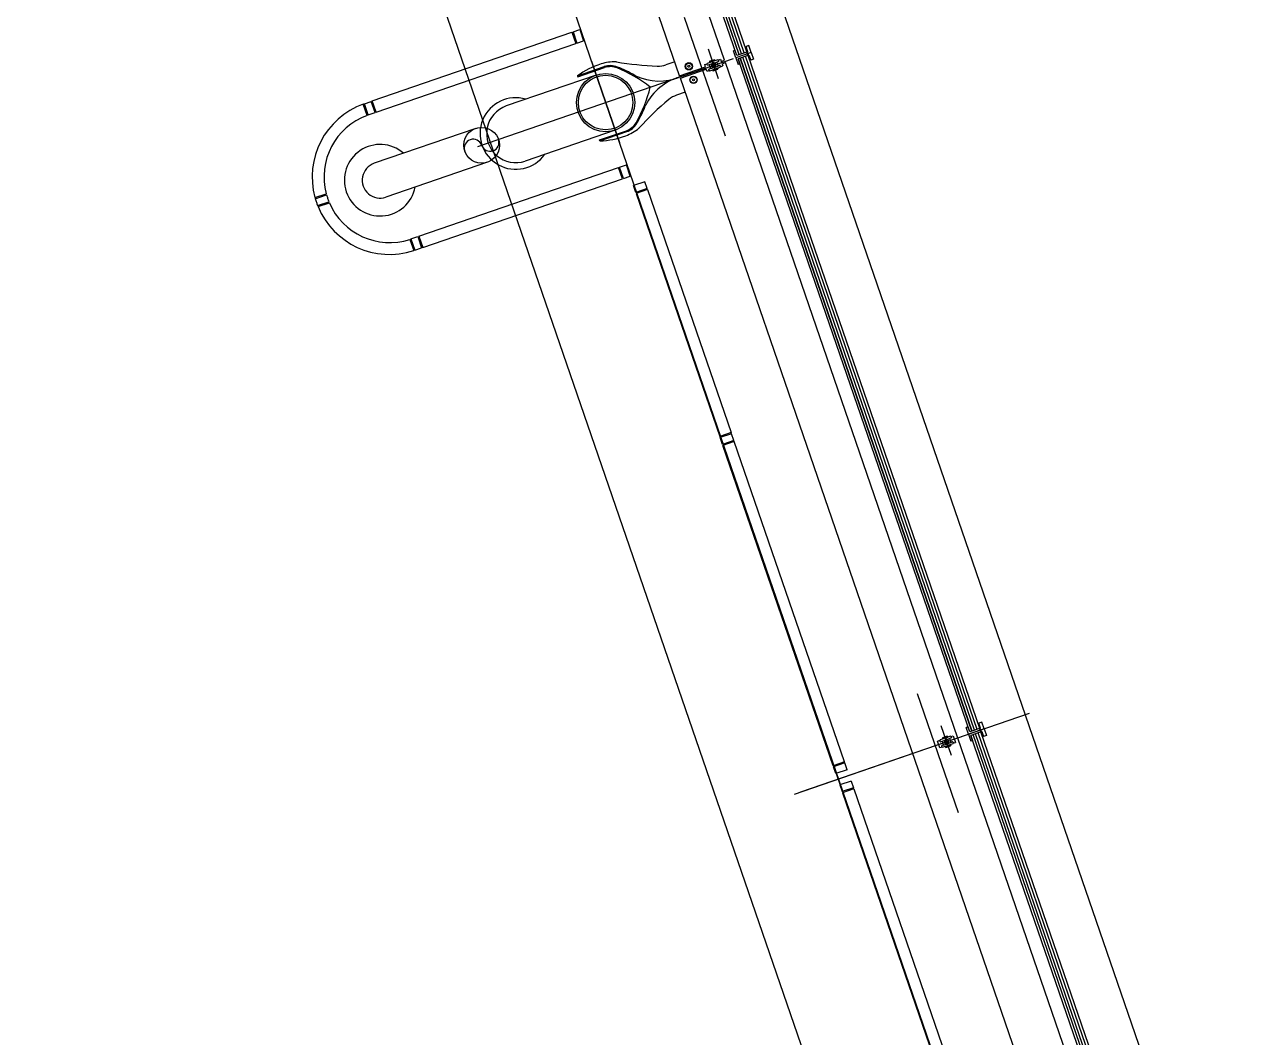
# Model space of a CAD drawing. Extents: x 809434 to 809707, y 818708 to 819364.
# Drawn here: x 809690.11 to 809695.28, y 818738.59 to 818742.84 of the extents above; entities that cross this region are included whole.
import ezdxf

# ---------------------------------------------------------------- set-up
doc = ezdxf.new("R2010")
doc.units = 0
for name, color, linetype in [('Level 2', 7, 'Continuous'), ('MAJ630__', 7, 'Continuous'), ('MAJ640__', 7, 'Continuous'), ('MAJ640__1', 7, 'Continuous'), ('MMH294_S', 7, 'Continuous')]:
    doc.layers.add(name, color=color, linetype=linetype)

msp = doc.modelspace()

# ---------------------------------------------------------------- linework, layer by layer
at = {"layer": 'Level 2'}
for p, q in [((809692.002, 818742.4035), (809691.5763, 818742.2569)), ((809692.0509, 818742.2617), (809691.6251, 818742.1151))]:
    msp.add_line(p, q, dxfattribs=at)
msp.add_circle((809692.0264, 818742.3326), 0.075, dxfattribs=at)
for centre, radius, start, end in [((809691.6007, 818742.186), 0.15, 49, 349), ((809691.991, 818742.3204), 0.0375, 19, 199), ((809692.0619, 818742.3448), 0.0375, 199, 19), ((809691.6007, 818742.186), 0.075, 108.9996, 289.0005)]:
    msp.add_arc(centre, radius, start, end, dxfattribs=at)
at = {"layer": 'MAJ630__'}
for p, q in [((809695.2847, 818737.1087), (809691.3778, 818748.455)), ((809692.8568, 818742.6238), (809690.9051, 818748.2922)), ((809693.1397, 818742.7238), (809692.1679, 818745.5462)), ((809693.0972, 818742.7092), (809692.1253, 818745.5316)), ((809693.148, 818742.7505), (809693.1357, 818742.7463)), ((809693.1578, 818742.7221), (809693.148, 818742.7505)), ((809693.0898, 818742.7305), (809693.0825, 818742.7279)), ((809693.0923, 818742.6996), (809693.0825, 818742.7279)), ((809693.0972, 818742.7092), (809693.0898, 818742.7305)), ((809693.1578, 818742.7221), (809693.0923, 818742.6996)), ((809693.1578, 818742.7221), (809693.0923, 818742.6996)), ((809693.0923, 818742.6996), (809693.102, 818742.6712)), ((809693.1431, 818742.725), (809693.0972, 818742.7092)), ((809693.1479, 818742.7108), (809693.102, 818742.695)), ((809693.1431, 818742.725), (809693.1357, 818742.7463)), ((809694.1164, 818739.8873), (809693.1447, 818742.7093)), ((809693.1479, 818742.7108), (809693.1553, 818742.6895)), ((809693.1578, 818742.7221), (809693.1676, 818742.6938)), ((809694.0739, 818739.8726), (809693.102, 818742.695)), ((809693.102, 818742.695), (809693.1094, 818742.6737)), ((809693.1094, 818742.6737), (809693.102, 818742.6712)), ((809693.1676, 818742.6938), (809693.1553, 818742.6895)), ((809692.5067, 818742.6272), (809692.13, 818742.4975)), ((809694.8119, 818736.946), (809692.8601, 818742.6143)), ((809692.5863, 818742.396), (809692.2096, 818742.2663)), ((809694.1247, 818739.9139), (809694.1124, 818739.9097)), ((809694.1198, 818739.8884), (809694.1124, 818739.9097)), ((809694.1345, 818739.8856), (809694.1247, 818739.9139)), ((809694.0665, 818739.8939), (809694.0592, 818739.8914)), ((809694.069, 818739.863), (809694.0592, 818739.8914)), ((809694.0739, 818739.8726), (809694.0665, 818739.8939)), ((809694.1345, 818739.8856), (809694.069, 818739.863)), ((809694.1345, 818739.8856), (809694.069, 818739.863)), ((809694.069, 818739.863), (809694.0788, 818739.8346)), ((809694.1198, 818739.8884), (809694.0739, 818739.8726)), ((809694.1246, 818739.8742), (809694.0788, 818739.8584)), ((809695.0506, 818737.0361), (809694.0788, 818739.8584)), ((809694.0788, 818739.8584), (809694.0861, 818739.8372)), ((809695.0931, 818737.0507), (809694.1213, 818739.8731)), ((809694.1246, 818739.8742), (809694.132, 818739.853)), ((809694.1443, 818739.8572), (809694.132, 818739.853)), ((809694.1345, 818739.8856), (809694.1443, 818739.8572)), ((809694.0861, 818739.8372), (809694.0788, 818739.8346))]:
    msp.add_line(p, q, dxfattribs=at)
for points in [[(809692.4284, 818742.6234), (809692.4298, 818742.6194), (809692.5426, 818742.6582)], [(809692.8365, 818742.6829), (809692.7997, 818742.6702)], [(809692.8805, 818742.5553), (809692.8436, 818742.5426)], [(809692.5222, 818742.3509), (809692.5209, 818742.3549), (809692.6337, 818742.3937)]]:
    msp.add_lwpolyline(points, dxfattribs=at)
for radius in [0.1223, 0.1143]:
    msp.add_circle((809692.5465, 818742.5116), radius, dxfattribs=at)
for centre, radius, start, end in [((809692.6285, 818742.3494), 0.3393, 107.2939, 126.1393), ((809692.583, 818742.5101), 0.1724, 87.6039, 108.7249), ((809692.567, 818742.5873), 0.075, 68.0376, 109), ((809692.5893, 818742.6623), 0.02, 80.5742, 87.6039), ((809692.8121, 818744.0042), 1.3402, 260.5742, 267.9216), ((809692.3846, 818742.1349), 0.5628, 51.6321, 68.0376), ((809692.7671, 818742.7648), 0.1, 267.9216, 289), ((809692.1869, 818742.7088), 0.5628, 329.9624, 346.3679), ((809692.8762, 818742.448), 0.1, 109, 130.0784), ((809692.1698, 818742.3819), 0.15, 73.5874, 324.4126), ((809692.1698, 818742.3819), 0.1223, 108.9976, 289.0023), ((809693.6747, 818741.4991), 1.3402, 130.0784, 137.4258), ((809692.5743, 818742.5353), 0.1724, 289.2751, 310.3961), ((809692.6092, 818742.4646), 0.075, 289, 329.9624), ((809692.673, 818742.4193), 0.02, 310.3961, 317.4258), ((809692.5112, 818742.69), 0.3393, 271.8607, 290.7061)]:
    msp.add_arc(centre, radius, start, end, dxfattribs=at)
at = {"layer": 'MAJ640__'}
for p, q in [((809693.0459, 818742.6889), (809691.0942, 818748.3573)), ((809693.1281, 818742.7199), (809692.1563, 818745.5422)), ((809693.1066, 818742.7124), (809692.1348, 818745.5348)), ((809693.1073, 818742.7127), (809692.1355, 818745.5351)), ((809693.1168, 818742.7159), (809692.145, 818745.5383)), ((809694.0833, 818739.8759), (809693.1115, 818742.6983)), ((809694.084, 818739.8761), (809693.1122, 818742.6985)), ((809694.0935, 818739.8794), (809693.1217, 818742.7018)), ((809694.1048, 818739.8833), (809693.133, 818742.7057)), ((809692.8568, 818742.6238), (809692.9656, 818742.6612)), ((809692.8601, 818742.6143), (809692.9688, 818742.6518)), ((809692.9623, 818742.6707), (809692.9727, 818742.6743)), ((809692.9656, 818742.6612), (809692.9623, 818742.6707)), ((809692.9721, 818742.6423), (809692.9688, 818742.6518)), ((809692.9825, 818742.6459), (809692.9721, 818742.6423)), ((809693.017, 818742.6908), (809692.973, 818742.6757)), ((809692.9744, 818742.6682), (809692.982, 818742.6708)), ((809692.9877, 818742.6543), (809692.9801, 818742.6517)), ((809692.9821, 818742.6709), (809693.0129, 818742.6815)), ((809692.9828, 818742.6833), (809693.0046, 818742.6908)), ((809692.9834, 818742.6846), (809692.9828, 818742.6833)), ((809692.9828, 818742.6833), (809692.9838, 818742.6805)), ((809693.0033, 818742.6914), (809692.9834, 818742.6846)), ((809692.9838, 818742.6805), (809693.0055, 818742.6879)), ((809692.9862, 818742.6813), (809692.9858, 818742.6806)), ((809692.986, 818742.6802), (809692.9858, 818742.6806)), ((809692.9878, 818742.6543), (809693.0186, 818742.6649)), ((809693.0168, 818742.6553), (809692.995, 818742.6478)), ((809692.995, 818742.6478), (809692.996, 818742.645)), ((809693.0177, 818742.6525), (809692.996, 818742.645)), ((809692.9973, 818742.6444), (809692.996, 818742.645)), ((809692.9969, 818742.6485), (809692.9966, 818742.6494)), ((809692.9973, 818742.6444), (809693.0171, 818742.6512)), ((809693.0032, 818742.6871), (809693.0038, 818742.6868)), ((809693.0033, 818742.6914), (809693.0046, 818742.6908)), ((809693.004, 818742.6863), (809693.0038, 818742.6868)), ((809693.0046, 818742.6908), (809693.0055, 818742.6879)), ((809693.0205, 818742.6841), (809693.0129, 818742.6815)), ((809693.0149, 818742.6547), (809693.0145, 818742.6556)), ((809693.0168, 818742.6553), (809693.0177, 818742.6525)), ((809693.0171, 818742.6512), (809693.0177, 818742.6525)), ((809693.0181, 818742.6899), (809693.0285, 818742.6935)), ((809693.0278, 818742.6615), (809693.0382, 818742.6651)), ((809693.0285, 818742.6935), (809693.0317, 818742.684)), ((809693.0317, 818742.684), (809693.0459, 818742.6889)), ((809693.035, 818742.6746), (809693.0492, 818742.6794)), ((809693.035, 818742.6746), (809693.0382, 818742.6651)), ((809695.001, 818737.0111), (809693.0492, 818742.6794)), ((809693.9937, 818739.8543), (809693.9497, 818739.8391)), ((809693.9595, 818739.8467), (809693.9813, 818739.8542)), ((809693.98, 818739.8548), (809693.9601, 818739.848)), ((809693.9605, 818739.8439), (809693.9822, 818739.8514)), ((809693.9799, 818739.8506), (809693.9805, 818739.8503)), ((809693.98, 818739.8548), (809693.9813, 818739.8542)), ((809693.9807, 818739.8498), (809693.9805, 818739.8503)), ((809693.9813, 818739.8542), (809693.9822, 818739.8514)), ((809693.9948, 818739.8533), (809694.0052, 818739.8569)), ((809694.0052, 818739.8569), (809694.0149, 818739.8285)), ((809695.06, 818737.0393), (809694.0882, 818739.8617)), ((809695.0607, 818737.0396), (809694.0889, 818739.8619)), ((809695.0702, 818737.0428), (809694.0984, 818739.8652)), ((809695.0815, 818737.0467), (809694.1097, 818739.8691)), ((809693.939, 818739.8341), (809693.9494, 818739.8377)), ((809693.9488, 818739.8058), (809693.939, 818739.8341)), ((809693.9592, 818739.8093), (809693.9488, 818739.8058)), ((809693.9511, 818739.8317), (809693.9587, 818739.8343)), ((809693.9644, 818739.8177), (809693.9568, 818739.8151)), ((809693.9588, 818739.8343), (809693.9896, 818739.8449)), ((809693.9601, 818739.848), (809693.9595, 818739.8467)), ((809693.9595, 818739.8467), (809693.9605, 818739.8439)), ((809693.9629, 818739.8447), (809693.9625, 818739.8441)), ((809693.9627, 818739.8436), (809693.9625, 818739.8441)), ((809693.9645, 818739.8178), (809693.9953, 818739.8284)), ((809693.9935, 818739.8188), (809693.9717, 818739.8113)), ((809693.9717, 818739.8113), (809693.9727, 818739.8084)), ((809693.9944, 818739.8159), (809693.9727, 818739.8084)), ((809693.974, 818739.8078), (809693.9727, 818739.8084)), ((809693.9736, 818739.8119), (809693.9733, 818739.8129)), ((809693.974, 818739.8078), (809693.9938, 818739.8147)), ((809693.9972, 818739.8476), (809693.9896, 818739.8449)), ((809693.9916, 818739.8181), (809693.9913, 818739.8191)), ((809693.9935, 818739.8188), (809693.9944, 818739.8159)), ((809693.9938, 818739.8147), (809693.9944, 818739.8159)), ((809694.0045, 818739.825), (809694.0149, 818739.8285))]:
    msp.add_line(p, q, dxfattribs=at)
for points in [[(809692.4284, 818742.6234), (809692.5412, 818742.6622)], [(809692.9836, 818742.645), (809693.0276, 818742.6601)], [(809692.5222, 818742.3509), (809692.635, 818742.3897)], [(809693.9603, 818739.8084), (809694.0043, 818739.8235)]]:
    msp.add_lwpolyline(points, dxfattribs=at)
for centre, radius in [((809692.896, 818742.6637), 0.0155), ((809692.896, 818742.6637), 0.0135), ((809692.896, 818742.6637), 0.0042), ((809693.0003, 818742.6679), 0.006), ((809692.9155, 818742.607), 0.0155), ((809692.9155, 818742.607), 0.0135), ((809692.9155, 818742.607), 0.0042), ((809693.977, 818739.8313), 0.006)]:
    msp.add_circle(centre, radius, dxfattribs=at)
for centre, radius, start, end in [((809692.567, 818742.5873), 0.0792, 68.0376, 109), ((809692.3846, 818742.1349), 0.567, 59.8959, 68.0376), ((809693.0003, 818742.6679), 0.0095, 146.6949, 251.3051), ((809693.0003, 818742.6679), 0.0109, 101.1265, 116.8735), ((809693.0003, 818742.6679), 0.0109, 281.1265, 296.8735), ((809693.0003, 818742.6679), 0.0095, 325.1826, 72.8174), ((809692.679, 818742.6428), 0.02, 239.8959, 251.3246), ((809692.7709, 818742.8325), 0.2307, 244.7688, 292.3227), ((809692.9209, 818742.397), 0.2307, 105.6773, 153.2312), ((809692.9209, 818742.397), 0.2307, 105.6773, 112.3227), ((809692.7709, 818742.8325), 0.2307, 285.6773, 292.3227), ((809692.1869, 818742.7088), 0.567, 329.9624, 338.1041), ((809692.7316, 818742.4899), 0.02, 146.6754, 158.1041), ((809692.6092, 818742.4646), 0.0792, 289, 329.9624), ((809693.977, 818739.8313), 0.0095, 146.6949, 251.3051), ((809693.977, 818739.8313), 0.0109, 101.1265, 116.8735), ((809693.977, 818739.8313), 0.0109, 281.1265, 296.8735), ((809693.977, 818739.8313), 0.0095, 325.1826, 72.8174)]:
    msp.add_arc(centre, radius, start, end, dxfattribs=at)
for points, degree in [([(809692.9727, 818742.675), (809692.9727, 818742.675), (809692.9727, 818742.6751), (809692.9727, 818742.6752), (809692.9727, 818742.6752), (809692.9728, 818742.6753), (809692.9728, 818742.6753), (809692.9728, 818742.6754), (809692.9728, 818742.6754), (809692.9728, 818742.6755), (809692.9728, 818742.6755), (809692.9729, 818742.6756), (809692.9729, 818742.6756), (809692.9729, 818742.6757), (809692.973, 818742.6757), (809692.973, 818742.6757)], 3), ([(809692.9735, 818742.6688), (809692.9734, 818742.6691), (809692.9734, 818742.6695), (809692.9732, 818742.6703), (809692.973, 818742.6709), (809692.9729, 818742.672), (809692.9728, 818742.6726), (809692.9727, 818742.6737), (809692.9727, 818742.6743), (809692.9727, 818742.675)], 3), ([(809692.9735, 818742.6688), (809692.9735, 818742.6688), (809692.9736, 818742.6687), (809692.9736, 818742.6687), (809692.9736, 818742.6687), (809692.9736, 818742.6686), (809692.9736, 818742.6686), (809692.9736, 818742.6686)], 3), ([(809692.9744, 818742.6682), (809692.9744, 818742.6682), (809692.9744, 818742.6682), (809692.9743, 818742.6682), (809692.9743, 818742.6682), (809692.9742, 818742.6682), (809692.9742, 818742.6682), (809692.974, 818742.6682), (809692.974, 818742.6682), (809692.9738, 818742.6683), (809692.9738, 818742.6683), (809692.9737, 818742.6685), (809692.9736, 818742.6685), (809692.9736, 818742.6686)], 3), ([(809692.9797, 818742.6509), (809692.9797, 818742.6509), (809692.9797, 818742.651), (809692.9797, 818742.6511), (809692.9797, 818742.6512), (809692.9797, 818742.6513), (809692.9797, 818742.6514), (809692.9798, 818742.6515), (809692.9798, 818742.6515), (809692.9799, 818742.6516), (809692.98, 818742.6517), (809692.9801, 818742.6517), (809692.9801, 818742.6517), (809692.9801, 818742.6517)], 3), ([(809692.9797, 818742.6509), (809692.9797, 818742.6509), (809692.9797, 818742.6509), (809692.9797, 818742.6508), (809692.9797, 818742.6508), (809692.9797, 818742.6508), (809692.9798, 818742.6507), (809692.9798, 818742.6507)], 3), ([(809692.9829, 818742.6454), (809692.9825, 818742.6458), (809692.9822, 818742.6463), (809692.9815, 818742.6473), (809692.9812, 818742.6478), (809692.9807, 818742.6488), (809692.9804, 818742.6493), (809692.98, 818742.6501), (809692.9799, 818742.6504), (809692.9798, 818742.6507)], 3), ([(809692.982, 818742.6708), (809692.982, 818742.6709), (809692.9821, 818742.6709), (809692.9821, 818742.6709)], 2), ([(809692.982, 818742.6708), (809692.982, 818742.6708), (809692.982, 818742.6708), (809692.982, 818742.6707), (809692.9821, 818742.6705), (809692.9822, 818742.6699), (809692.9823, 818742.6695), (809692.9825, 818742.6682), (809692.9826, 818742.6672), (809692.983, 818742.665), (809692.9833, 818742.6638), (809692.9841, 818742.6614), (809692.9846, 818742.6603), (809692.9855, 818742.6583), (809692.9861, 818742.6573), (809692.9868, 818742.656), (809692.9871, 818742.6555), (809692.9874, 818742.6549), (809692.9875, 818742.6547), (809692.9876, 818742.6544), (809692.9876, 818742.6543), (809692.9877, 818742.6543)], 3), ([(809692.9836, 818742.645), (809692.9835, 818742.6449), (809692.9835, 818742.6449), (809692.9834, 818742.645), (809692.9834, 818742.645), (809692.9833, 818742.645), (809692.9833, 818742.645), (809692.9832, 818742.6451), (809692.9832, 818742.6451), (809692.9831, 818742.6451), (809692.9831, 818742.6451), (809692.9831, 818742.6452), (809692.983, 818742.6452), (809692.983, 818742.6453), (809692.9829, 818742.6453), (809692.9829, 818742.6454)], 3), ([(809692.9878, 818742.6543), (809692.9878, 818742.6543), (809692.9877, 818742.6543), (809692.9877, 818742.6543)], 2), ([(809692.9878, 818742.6543), (809692.9878, 818742.6543), (809692.9877, 818742.6543), (809692.9877, 818742.6543)], 2), ([(809692.9932, 818742.6744), (809692.9932, 818742.6744), (809692.9932, 818742.6744), (809692.9931, 818742.6743), (809692.9931, 818742.6742), (809692.9929, 818742.674), (809692.9928, 818742.6738), (809692.9926, 818742.6735), (809692.9924, 818742.6733), (809692.9923, 818742.6731)], 3), ([(809692.9953, 818742.6777), (809692.9942, 818742.6759), (809692.9932, 818742.6744)], 2), ([(809692.9972, 818742.6589), (809692.9974, 818742.6588), (809692.9976, 818742.6588), (809692.998, 818742.6586), (809692.9982, 818742.6586), (809692.9985, 818742.6585), (809692.9986, 818742.6584), (809692.9987, 818742.6584), (809692.9987, 818742.6584), (809692.9987, 818742.6584)], 3), ([(809693.0018, 818742.6774), (809693.0001, 818742.678), (809692.9982, 818742.6786)], 2), ([(809692.9987, 818742.6584), (809693.0004, 818742.6578), (809693.0024, 818742.6571)], 2), ([(809693.0033, 818742.6769), (809693.0031, 818742.677), (809693.0029, 818742.677), (809693.0025, 818742.6772), (809693.0023, 818742.6772), (809693.0021, 818742.6773), (809693.002, 818742.6773), (809693.0019, 818742.6774), (809693.0019, 818742.6774), (809693.0018, 818742.6774)], 3), ([(809693.0052, 818742.6581), (809693.0064, 818742.6599), (809693.0074, 818742.6614)], 2), ([(809693.0074, 818742.6614), (809693.0074, 818742.6614), (809693.0074, 818742.6614), (809693.0074, 818742.6615), (809693.0075, 818742.6616), (809693.0076, 818742.6618), (809693.0078, 818742.662), (809693.008, 818742.6623), (809693.0081, 818742.6625), (809693.0082, 818742.6627)], 3), ([(809693.0186, 818742.6649), (809693.0186, 818742.665), (809693.0186, 818742.665), (809693.0185, 818742.6651), (809693.0185, 818742.6653), (809693.0183, 818742.6659), (809693.0183, 818742.6663), (809693.0181, 818742.6675), (809693.018, 818742.6686), (809693.0175, 818742.6708), (809693.0172, 818742.672), (809693.0165, 818742.6743), (809693.016, 818742.6754), (809693.015, 818742.6775), (809693.0145, 818742.6785), (809693.0137, 818742.6798), (809693.0135, 818742.6802), (809693.0131, 818742.6809), (809693.013, 818742.6811), (809693.0129, 818742.6814), (809693.0129, 818742.6814), (809693.0129, 818742.6815)], 3), ([(809693.017, 818742.6908), (809693.017, 818742.6908), (809693.017, 818742.6908), (809693.0171, 818742.6908), (809693.0172, 818742.6908), (809693.0172, 818742.6908), (809693.0173, 818742.6908), (809693.0173, 818742.6907), (809693.0174, 818742.6907), (809693.0174, 818742.6907), (809693.0174, 818742.6907), (809693.0175, 818742.6906), (809693.0175, 818742.6906), (809693.0176, 818742.6905), (809693.0176, 818742.6905), (809693.0177, 818742.6904)], 3), ([(809693.0177, 818742.6904), (809693.018, 818742.6899), (809693.0184, 818742.6895), (809693.019, 818742.6885), (809693.0193, 818742.688), (809693.0199, 818742.687), (809693.0202, 818742.6865), (809693.0205, 818742.6857), (809693.0207, 818742.6854), (809693.0208, 818742.6851)], 3), ([(809693.0262, 818742.6676), (809693.0255, 818742.6673), (809693.0249, 818742.6671), (809693.0233, 818742.6666), (809693.0224, 818742.6662), (809693.0208, 818742.6657), (809693.0202, 818742.6655), (809693.0193, 818742.6652), (809693.0189, 818742.6651), (809693.0186, 818742.6649)], 3), ([(809693.0262, 818742.6676), (809693.0253, 818742.6673), (809693.0244, 818742.667), (809693.0236, 818742.6667), (809693.0223, 818742.6662), (809693.021, 818742.6658), (809693.0197, 818742.6653), (809693.0194, 818742.6652), (809693.019, 818742.6651), (809693.0186, 818742.6649)], 3), ([(809693.0209, 818742.6849), (809693.0209, 818742.6848), (809693.0209, 818742.6848), (809693.0209, 818742.6847), (809693.0209, 818742.6846), (809693.0209, 818742.6845), (809693.0208, 818742.6844), (809693.0208, 818742.6843), (809693.0207, 818742.6842), (809693.0206, 818742.6842), (809693.0205, 818742.6841), (809693.0205, 818742.6841), (809693.0205, 818742.6841), (809693.0205, 818742.6841)], 3), ([(809693.0209, 818742.6849), (809693.0209, 818742.6849), (809693.0208, 818742.6849), (809693.0208, 818742.6849), (809693.0208, 818742.685), (809693.0208, 818742.685), (809693.0208, 818742.685), (809693.0208, 818742.6851)], 3), ([(809693.0262, 818742.6676), (809693.0262, 818742.6676), (809693.0262, 818742.6676), (809693.0262, 818742.6676), (809693.0263, 818742.6676), (809693.0263, 818742.6676), (809693.0264, 818742.6676), (809693.0265, 818742.6676), (809693.0266, 818742.6676), (809693.0267, 818742.6675), (809693.0268, 818742.6674), (809693.0269, 818742.6673), (809693.0269, 818742.6673), (809693.0269, 818742.6672)], 3), ([(809693.027, 818742.667), (809693.027, 818742.667), (809693.027, 818742.667), (809693.027, 818742.6671), (809693.027, 818742.6671), (809693.027, 818742.6672), (809693.027, 818742.6672), (809693.0269, 818742.6672)], 3), ([(809693.027, 818742.667), (809693.0271, 818742.6667), (809693.0272, 818742.6663), (809693.0274, 818742.6655), (809693.0275, 818742.6649), (809693.0277, 818742.6638), (809693.0277, 818742.6632), (809693.0278, 818742.6621), (809693.0278, 818742.6614), (809693.0278, 818742.6608)], 3), ([(809693.0278, 818742.6608), (809693.0278, 818742.6608), (809693.0278, 818742.6607), (809693.0278, 818742.6606), (809693.0278, 818742.6606), (809693.0278, 818742.6605), (809693.0278, 818742.6605), (809693.0278, 818742.6604), (809693.0278, 818742.6604), (809693.0277, 818742.6603), (809693.0277, 818742.6603), (809693.0277, 818742.6602), (809693.0277, 818742.6602), (809693.0276, 818742.6601), (809693.0276, 818742.6601), (809693.0276, 818742.6601)], 3), ([(809693.9937, 818739.8543), (809693.9937, 818739.8543), (809693.9937, 818739.8543), (809693.9938, 818739.8543), (809693.9939, 818739.8543), (809693.9939, 818739.8542), (809693.994, 818739.8542), (809693.994, 818739.8542), (809693.9941, 818739.8542), (809693.9941, 818739.8541), (809693.9941, 818739.8541), (809693.9942, 818739.854), (809693.9942, 818739.854), (809693.9943, 818739.8539), (809693.9943, 818739.8539), (809693.9944, 818739.8539)], 3), ([(809693.9944, 818739.8539), (809693.9947, 818739.8534), (809693.9951, 818739.8529), (809693.9958, 818739.8519), (809693.9961, 818739.8514), (809693.9966, 818739.8504), (809693.9969, 818739.85), (809693.9972, 818739.8491), (809693.9974, 818739.8488), (809693.9975, 818739.8485)], 3), ([(809693.9494, 818739.8384), (809693.9494, 818739.8385), (809693.9494, 818739.8385), (809693.9494, 818739.8386), (809693.9494, 818739.8387), (809693.9495, 818739.8387), (809693.9495, 818739.8388), (809693.9495, 818739.8388), (809693.9495, 818739.8389), (809693.9495, 818739.8389), (809693.9495, 818739.839), (809693.9496, 818739.839), (809693.9496, 818739.8391), (809693.9496, 818739.8391), (809693.9497, 818739.8391), (809693.9497, 818739.8391)], 3), ([(809693.9502, 818739.8322), (809693.9501, 818739.8326), (809693.9501, 818739.8329), (809693.9499, 818739.8338), (809693.9498, 818739.8343), (809693.9496, 818739.8354), (809693.9495, 818739.836), (809693.9494, 818739.8372), (809693.9494, 818739.8378), (809693.9494, 818739.8384)], 3), ([(809693.9502, 818739.8322), (809693.9503, 818739.8322), (809693.9503, 818739.8322), (809693.9503, 818739.8321), (809693.9503, 818739.8321), (809693.9503, 818739.8321), (809693.9503, 818739.8321), (809693.9503, 818739.832)], 3), ([(809693.9511, 818739.8317), (809693.9511, 818739.8317), (809693.9511, 818739.8317), (809693.951, 818739.8317), (809693.951, 818739.8316), (809693.9509, 818739.8316), (809693.9509, 818739.8316), (809693.9508, 818739.8316), (809693.9507, 818739.8317), (809693.9505, 818739.8317), (809693.9505, 818739.8318), (809693.9504, 818739.8319), (809693.9503, 818739.832), (809693.9503, 818739.832)], 3), ([(809693.9564, 818739.8144), (809693.9564, 818739.8144), (809693.9564, 818739.8144), (809693.9564, 818739.8145), (809693.9564, 818739.8146), (809693.9564, 818739.8148), (809693.9564, 818739.8148), (809693.9565, 818739.8149), (809693.9565, 818739.815), (809693.9567, 818739.8151), (809693.9567, 818739.8151), (809693.9568, 818739.8151), (809693.9568, 818739.8151), (809693.9568, 818739.8151)], 3), ([(809693.9564, 818739.8144), (809693.9564, 818739.8143), (809693.9564, 818739.8143), (809693.9564, 818739.8143), (809693.9564, 818739.8143), (809693.9564, 818739.8142), (809693.9565, 818739.8142), (809693.9565, 818739.8142)], 3), ([(809693.9596, 818739.8088), (809693.9592, 818739.8093), (809693.9589, 818739.8098), (809693.9582, 818739.8108), (809693.9579, 818739.8113), (809693.9574, 818739.8122), (809693.9571, 818739.8127), (809693.9567, 818739.8135), (809693.9566, 818739.8139), (809693.9565, 818739.8142)], 3), ([(809693.9587, 818739.8343), (809693.9587, 818739.8343), (809693.9587, 818739.8343), (809693.9587, 818739.8341), (809693.9588, 818739.8339), (809693.9589, 818739.8333), (809693.959, 818739.8329), (809693.9592, 818739.8317), (809693.9593, 818739.8307), (809693.9597, 818739.8284), (809693.96, 818739.8272), (809693.9608, 818739.8249), (809693.9613, 818739.8238), (809693.9622, 818739.8217), (809693.9628, 818739.8208), (809693.9635, 818739.8195), (809693.9638, 818739.819), (809693.9641, 818739.8183), (809693.9642, 818739.8181), (809693.9643, 818739.8179), (809693.9643, 818739.8178), (809693.9644, 818739.8177)], 3), ([(809693.9587, 818739.8343), (809693.9587, 818739.8343), (809693.9588, 818739.8343), (809693.9588, 818739.8343)], 2), ([(809693.9603, 818739.8084), (809693.9603, 818739.8084), (809693.9602, 818739.8084), (809693.9601, 818739.8084), (809693.9601, 818739.8084), (809693.96, 818739.8084), (809693.96, 818739.8085), (809693.9599, 818739.8085), (809693.9599, 818739.8085), (809693.9598, 818739.8086), (809693.9598, 818739.8086), (809693.9598, 818739.8086), (809693.9597, 818739.8087), (809693.9597, 818739.8087), (809693.9596, 818739.8088), (809693.9596, 818739.8088)], 3), ([(809693.9645, 818739.8178), (809693.9645, 818739.8178), (809693.9644, 818739.8178), (809693.9644, 818739.8177)], 2), ([(809693.9645, 818739.8178), (809693.9645, 818739.8178), (809693.9644, 818739.8178), (809693.9644, 818739.8177)], 2), ([(809693.9699, 818739.8379), (809693.9699, 818739.8378), (809693.9699, 818739.8378), (809693.9698, 818739.8377), (809693.9698, 818739.8377), (809693.9696, 818739.8374), (809693.9695, 818739.8373), (809693.9693, 818739.8369), (809693.9692, 818739.8367), (809693.969, 818739.8366)], 3), ([(809693.972, 818739.8411), (809693.9709, 818739.8394), (809693.9699, 818739.8379)], 2), ([(809693.9739, 818739.8223), (809693.9741, 818739.8223), (809693.9743, 818739.8222), (809693.9747, 818739.8221), (809693.9749, 818739.822), (809693.9752, 818739.8219), (809693.9753, 818739.8219), (809693.9754, 818739.8219), (809693.9754, 818739.8218), (809693.9754, 818739.8218)], 3), ([(809693.9785, 818739.8408), (809693.9768, 818739.8414), (809693.9749, 818739.8421)], 2), ([(809693.9754, 818739.8218), (809693.9771, 818739.8213), (809693.9791, 818739.8206)], 2), ([(809693.98, 818739.8403), (809693.9798, 818739.8404), (809693.9796, 818739.8405), (809693.9792, 818739.8406), (809693.979, 818739.8407), (809693.9788, 818739.8408), (809693.9787, 818739.8408), (809693.9786, 818739.8408), (809693.9786, 818739.8408), (809693.9785, 818739.8408)], 3), ([(809693.9819, 818739.8216), (809693.9831, 818739.8233), (809693.9841, 818739.8248)], 2), ([(809693.9841, 818739.8248), (809693.9841, 818739.8248), (809693.9841, 818739.8249), (809693.9841, 818739.8249), (809693.9842, 818739.825), (809693.9843, 818739.8252), (809693.9845, 818739.8254), (809693.9847, 818739.8258), (809693.9848, 818739.826), (809693.9849, 818739.8261)], 3), ([(809693.9953, 818739.8284), (809693.9953, 818739.8284), (809693.9953, 818739.8284), (809693.9952, 818739.8286), (809693.9952, 818739.8288), (809693.995, 818739.8293), (809693.995, 818739.8297), (809693.9948, 818739.831), (809693.9947, 818739.832), (809693.9942, 818739.8343), (809693.9939, 818739.8355), (809693.9932, 818739.8378), (809693.9927, 818739.8389), (809693.9917, 818739.841), (809693.9912, 818739.8419), (809693.9904, 818739.8432), (809693.9902, 818739.8437), (809693.9898, 818739.8443), (809693.9897, 818739.8446), (809693.9896, 818739.8448), (809693.9896, 818739.8449), (809693.9896, 818739.8449)], 3), ([(809694.0029, 818739.831), (809694.0022, 818739.8308), (809694.0016, 818739.8306), (809694, 818739.83), (809693.9991, 818739.8297), (809693.9975, 818739.8292), (809693.9969, 818739.8289), (809693.996, 818739.8286), (809693.9956, 818739.8285), (809693.9953, 818739.8284)], 3), ([(809694.0029, 818739.831), (809694.002, 818739.8307), (809694.0011, 818739.8304), (809694.0003, 818739.8301), (809693.999, 818739.8297), (809693.9977, 818739.8292), (809693.9964, 818739.8288), (809693.9961, 818739.8286), (809693.9957, 818739.8285), (809693.9953, 818739.8284)], 3), ([(809693.9976, 818739.8483), (809693.9976, 818739.8483), (809693.9976, 818739.8483), (809693.9976, 818739.8481), (809693.9976, 818739.8481), (809693.9976, 818739.8479), (809693.9975, 818739.8478), (809693.9975, 818739.8477), (809693.9974, 818739.8477), (809693.9973, 818739.8476), (809693.9973, 818739.8476), (809693.9972, 818739.8476), (809693.9972, 818739.8476), (809693.9972, 818739.8476)], 3), ([(809693.9976, 818739.8483), (809693.9976, 818739.8483), (809693.9976, 818739.8483), (809693.9975, 818739.8484), (809693.9975, 818739.8484), (809693.9975, 818739.8485), (809693.9975, 818739.8485), (809693.9975, 818739.8485)], 3), ([(809694.0029, 818739.831), (809694.0029, 818739.831), (809694.0029, 818739.831), (809694.0029, 818739.831), (809694.003, 818739.831), (809694.003, 818739.831), (809694.0031, 818739.831), (809694.0032, 818739.831), (809694.0033, 818739.831), (809694.0034, 818739.8309), (809694.0035, 818739.8309), (809694.0036, 818739.8308), (809694.0036, 818739.8307), (809694.0037, 818739.8306)], 3), ([(809694.0037, 818739.8304), (809694.0037, 818739.8305), (809694.0037, 818739.8305), (809694.0037, 818739.8305), (809694.0037, 818739.8306), (809694.0037, 818739.8306), (809694.0037, 818739.8306), (809694.0037, 818739.8306)], 3), ([(809694.0037, 818739.8304), (809694.0038, 818739.8301), (809694.0039, 818739.8298), (809694.0041, 818739.8289), (809694.0042, 818739.8284), (809694.0044, 818739.8273), (809694.0044, 818739.8267), (809694.0045, 818739.8255), (809694.0045, 818739.8249), (809694.0045, 818739.8243)], 3), ([(809694.0045, 818739.8243), (809694.0045, 818739.8242), (809694.0045, 818739.8242), (809694.0045, 818739.8241), (809694.0045, 818739.824), (809694.0045, 818739.8239), (809694.0045, 818739.8239), (809694.0045, 818739.8238), (809694.0045, 818739.8238), (809694.0044, 818739.8237), (809694.0044, 818739.8237), (809694.0044, 818739.8236), (809694.0044, 818739.8236), (809694.0043, 818739.8236), (809694.0043, 818739.8236), (809694.0043, 818739.8235)], 3)]:
    msp.add_open_spline(points, degree=degree, dxfattribs=at)
at = {"layer": 'MAJ640__1'}
for p, q in [((809690.5931, 818748.1847), (809692.5465, 818742.5116)), ((809690.1097, 818748.0183), (809694.2162, 818736.092)), ((809693.0499, 818742.3703), (809692.8782, 818742.8689)), ((809692.0105, 818742.3271), (809693.0825, 818742.6962)), ((809692.9766, 818742.7366), (809693.0194, 818742.6123)), ((809693.1397, 818742.7238), (809693.1446, 818742.7097)), ((809692.4869, 818742.6846), (809692.6043, 818742.3437)), ((809692.5465, 818742.5116), (809694.4999, 818736.8385)), ((809694.0266, 818739.5337), (809693.8549, 818740.0323)), ((809693.3662, 818739.621), (809694.3244, 818739.951)), ((809693.9533, 818739.9), (809693.9961, 818739.7757)), ((809694.1164, 818739.8873), (809694.1213, 818739.8731)), ((809693.5853, 818739.4947), (809693.4752, 818739.8143))]:
    msp.add_line(p, q, dxfattribs=at)
msp.add_lwpolyline([(809693.339, 818739.6117), (809694.0967, 818739.8725)], dxfattribs=at)
for centre in [(809693.1422, 818742.7167), (809694.1189, 818739.8802)]:
    msp.add_circle(centre, 0.003, dxfattribs=at)
at = {"layer": 'MMH294_S'}
for p, q in [((809691.5678, 818742.5184), (809692.4052, 818742.8067)), ((809692.4052, 818742.8067), (809692.4215, 818742.7594)), ((809692.4058, 818742.8048), (809692.4106, 818742.8064)), ((809692.4099, 818742.8083), (809692.4383, 818742.8181)), ((809692.4099, 818742.8083), (809692.4262, 818742.7611)), ((809692.4383, 818742.8181), (809692.4545, 818742.7708)), ((809691.5841, 818742.4711), (809692.4215, 818742.7594)), ((809692.4208, 818742.7613), (809692.4255, 818742.763)), ((809692.4262, 818742.7611), (809692.4545, 818742.7708)), ((809691.5463, 818742.4581), (809691.53, 818742.5053)), ((809691.5347, 818742.507), (809691.5631, 818742.5168)), ((809691.551, 818742.4597), (809691.5347, 818742.507)), ((809691.5794, 818742.4695), (809691.5631, 818742.5168)), ((809691.5638, 818742.5149), (809691.5685, 818742.5165)), ((809691.5841, 818742.4711), (809691.5678, 818742.5184)), ((809691.551, 818742.4597), (809691.5794, 818742.4695)), ((809691.5787, 818742.4714), (809691.5835, 818742.473)), ((809691.7632, 818741.9511), (809692.6005, 818742.2394)), ((809692.6168, 818742.1921), (809692.6005, 818742.2394)), ((809692.6012, 818742.2375), (809692.6059, 818742.2391)), ((809692.6052, 818742.241), (809692.6336, 818742.2508)), ((809692.6215, 818742.1938), (809692.6052, 818742.241)), ((809692.6499, 818742.2035), (809692.6336, 818742.2508)), ((809691.7795, 818741.9038), (809692.6168, 818742.1921)), ((809692.6161, 818742.194), (809692.6209, 818742.1956)), ((809692.6215, 818742.1938), (809692.6499, 818742.2035)), ((809692.711, 818742.1796), (809692.6637, 818742.1633)), ((809692.7208, 818742.1512), (809692.711, 818742.1796)), ((809691.3273, 818742.113), (809691.3747, 818742.1293)), ((809692.6735, 818742.135), (809692.6637, 818742.1633)), ((809692.7208, 818742.1512), (809692.6735, 818742.135)), ((809692.7224, 818742.1465), (809692.6751, 818742.1302)), ((809692.6751, 818742.1302), (809693.0259, 818741.1114)), ((809692.677, 818742.1309), (809692.6754, 818742.1356)), ((809692.7205, 818742.1459), (809692.7189, 818742.1506)), ((809692.7224, 818742.1465), (809693.0732, 818741.1277)), ((809691.3287, 818742.1082), (809691.376, 818742.1245)), ((809691.3385, 818742.0798), (809691.3858, 818742.0961)), ((809691.3404, 818742.0752), (809691.3877, 818742.0915)), ((809691.7253, 818741.9381), (809691.7416, 818741.8908)), ((809691.7301, 818741.9397), (809691.7585, 818741.9495)), ((809691.7301, 818741.9397), (809691.7464, 818741.8924)), ((809691.7585, 818741.9495), (809691.7747, 818741.9022)), ((809691.7591, 818741.9476), (809691.7638, 818741.9492)), ((809691.7632, 818741.9511), (809691.7795, 818741.9038)), ((809691.7464, 818741.8924), (809691.7747, 818741.9022)), ((809691.7741, 818741.9041), (809691.7788, 818741.9057)), ((809693.0535, 818741.121), (809693.0259, 818741.1114)), ((809693.0748, 818741.123), (809693.0275, 818741.1067)), ((809693.0373, 818741.0784), (809693.0275, 818741.1067)), ((809693.0294, 818741.1074), (809693.0278, 818741.1121)), ((809693.0846, 818741.0946), (809693.0373, 818741.0784)), ((809693.0732, 818741.1277), (809693.0535, 818741.121)), ((809693.0729, 818741.1223), (809693.0713, 818741.1271)), ((809693.0846, 818741.0946), (809693.0748, 818741.123)), ((809693.0843, 818741.0893), (809693.0827, 818741.094)), ((809693.0862, 818741.0899), (809693.0389, 818741.0736)), ((809693.5013, 818739.731), (809693.0389, 818741.0736)), ((809693.0408, 818741.0743), (809693.0392, 818741.079)), ((809693.5485, 818739.7473), (809693.0862, 818741.0899)), ((809693.5485, 818739.7473), (809693.5013, 818739.731)), ((809693.5483, 818739.7419), (809693.5466, 818739.7466)), ((809693.5502, 818739.7425), (809693.5029, 818739.7263)), ((809693.5126, 818739.6979), (809693.5029, 818739.7263)), ((809693.5048, 818739.7269), (809693.5031, 818739.7316)), ((809693.5599, 818739.7142), (809693.5126, 818739.6979)), ((809693.5599, 818739.7142), (809693.5502, 818739.7425)), ((809693.5762, 818739.6669), (809693.5289, 818739.6506)), ((809693.5289, 818739.6506), (809693.5387, 818739.6223)), ((809693.5762, 818739.6669), (809693.586, 818739.6385)), ((809693.586, 818739.6385), (809693.5387, 818739.6223)), ((809693.5876, 818739.6338), (809693.5403, 818739.6175)), ((809693.5403, 818739.6175), (809693.9949, 818738.2974)), ((809693.5406, 818739.6229), (809693.5422, 818739.6182)), ((809693.5841, 818739.6379), (809693.5857, 818739.6332)), ((809693.5876, 818739.6338), (809694.042, 818738.3141))]:
    msp.add_line(p, q, dxfattribs=at)
for radius, start, end in [(0.325, 109.8815, 195.4719), (0.323, 108.9997, 109.887), (0.275, 110.0418, 194.8294), (0.277, 108.9997, 110.0343), (0.277, 194.8595, 195.8958), (0.325, 196.3546, 199), (0.323, 195.45, 196.3383), (0.325, 199, 201.6454), (0.323, 201.6617, 202.55), (0.325, 202.5281, 288.1185), (0.275, 195.8732, 199), (0.275, 199, 202.1268), (0.277, 202.1042, 203.1405), (0.275, 203.1706, 287.9582), (0.277, 287.9657, 289.0003), (0.323, 288.113, 289.0003)]:
    msp.add_arc((809691.6406, 818742.1997), radius, start, end, dxfattribs=at)

doc.saveas('drawing.dxf')
